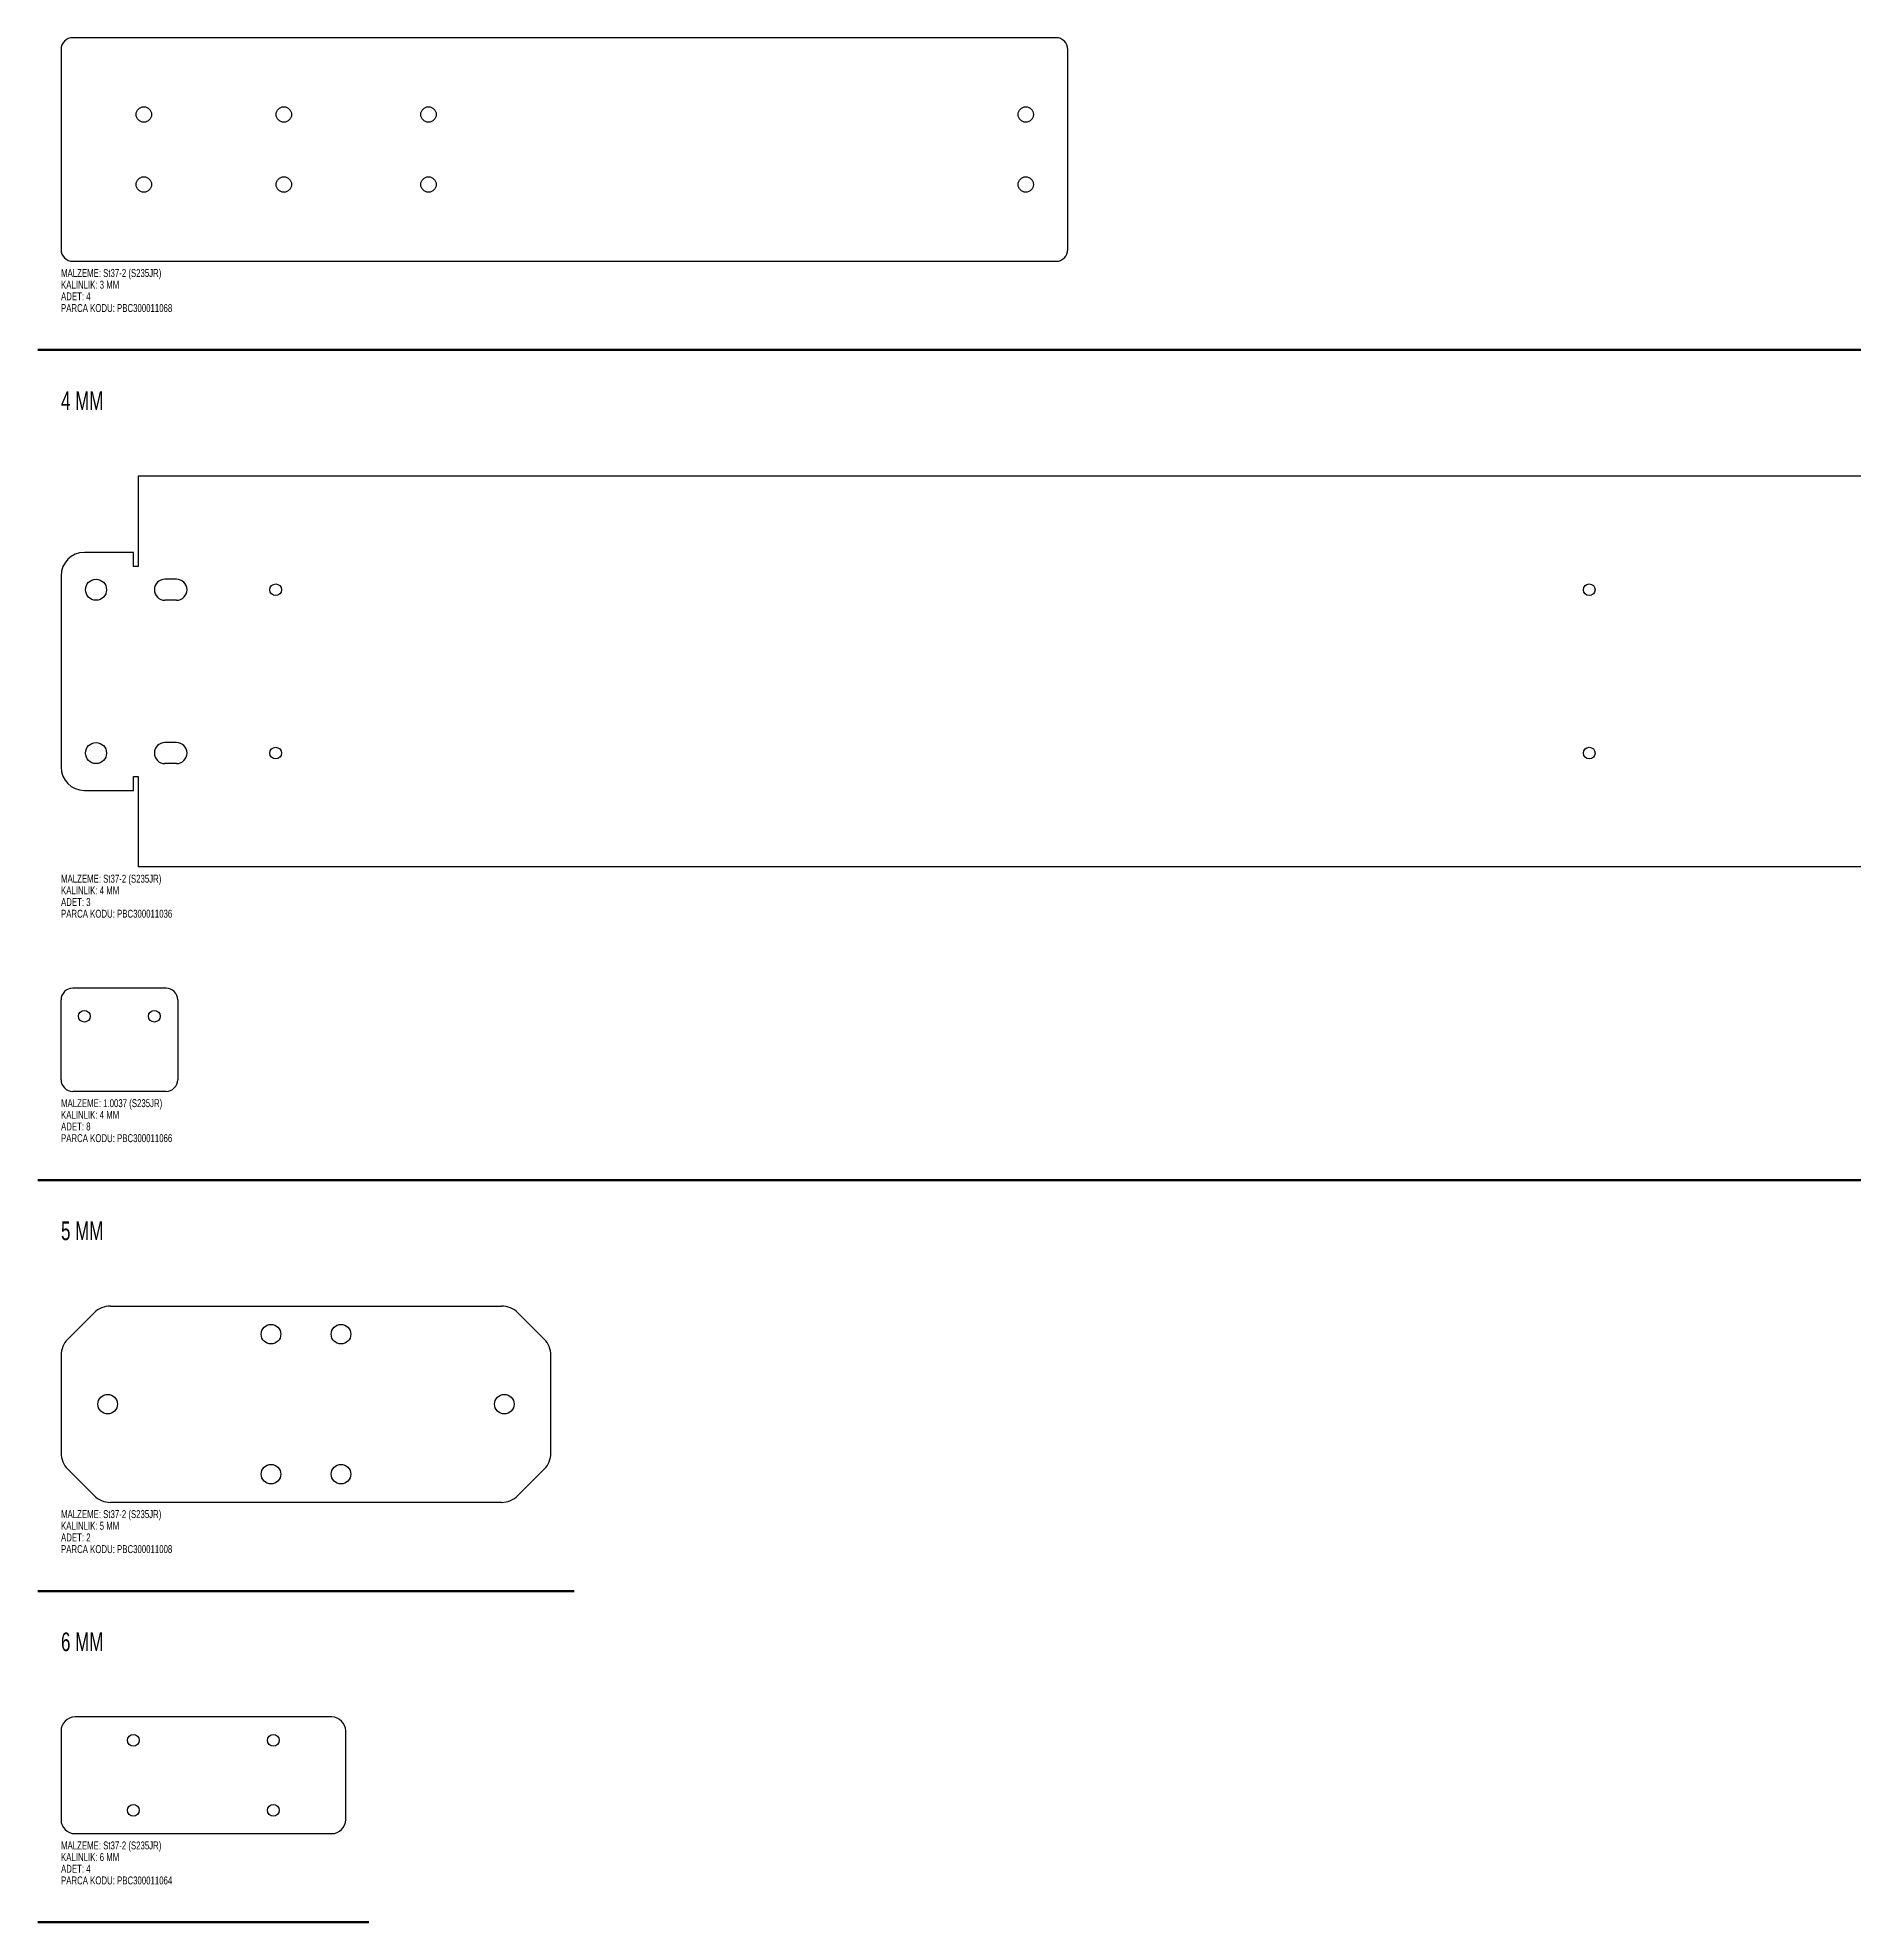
# Model space of a CAD drawing. Header units: millimetres. Extents: x -192 to 1381, y -1150 to 2027.
# Drawn here: x -192 to 586, y -1150 to -342 of the extents above; entities that cross this region are included whole.
import ezdxf

# ---------------------------------------------------------------- set-up
doc = ezdxf.new("R2010")
doc.units = ezdxf.units.MM
doc.linetypes.add('SLD-Katı', pattern=[0])
doc.layers.add('SRC_GEOMETRY', color=7, linetype='SLD-Katı')
doc.layers.add('SRC_INFO', color=1, linetype='SLD-Katı')
doc.layers.add('SRC_SEPARATOR', color=7, linetype='SLD-Katı', lineweight=50, true_color=0xffffff)
doc.styles.add('SLDTEXTSTYLE0', font='TXT', dxfattribs={"width": 0.736842})
doc.styles.add('SLDTEXTSTYLE1', font='TXT', dxfattribs={"width": 0.677632})

msp = doc.modelspace()

# ---------------------------------------------------------------- linework, layer by layer
at = {"layer": 'SRC_GEOMETRY', "color": 7, "linetype": 'SLD-Katı'}
for p, q in [((-181.77, -347.16), (-181.77, -432.98)), ((244.73, -342.16), (-176.77, -342.16)), ((249.73, -432.98), (249.73, -347.16)), ((-176.77, -437.98), (244.73, -437.98)), ((-148.77, -529.98), (-148.77, -568.77)), ((-148.77, -529.98), (1095.23, -529.98)), ((-150.77, -562.77), (-171.77, -562.77)), ((-150.77, -568.77), (-150.77, -562.77)), ((-181.77, -572.77), (-181.77, -654.77)), ((-148.77, -568.77), (-150.77, -568.77)), ((-132.27, -574.27), (-137.27, -574.27)), ((-132.27, -583.27), (-137.27, -583.27)), ((-132.27, -644.27), (-137.27, -644.27)), ((-132.27, -653.27), (-137.27, -653.27)), ((-150.77, -658.77), (-148.77, -658.77)), ((-150.77, -664.77), (-150.77, -658.77)), ((-148.77, -658.77), (-148.77, -697.57)), ((-171.77, -664.77), (-150.77, -664.77)), ((1095.23, -697.57), (-148.77, -697.57)), ((-136.77, -749.57), (-176.77, -749.57)), ((-181.77, -788.76), (-181.77, -754.57)), ((-131.77, -754.57), (-131.77, -788.76)), ((-136.77, -793.76), (-176.77, -793.76)), ((-160.56, -885.76), (7.02, -885.76)), ((-167.63, -888.69), (-178.84, -899.91)), ((25.3, -899.91), (14.09, -888.69)), ((-181.77, -906.98), (-181.77, -948.69)), ((28.23, -948.69), (28.23, -906.98)), ((-178.84, -955.76), (-167.63, -966.98)), ((14.09, -966.98), (25.3, -955.76)), ((7.02, -969.91), (-160.56, -969.91)), ((-65.77, -1061.91), (-175.77, -1061.91)), ((-181.77, -1067.91), (-181.77, -1105.91)), ((-59.77, -1105.91), (-59.77, -1067.91)), ((-175.77, -1111.91), (-65.77, -1111.91))]:
    msp.add_line(p, q, dxfattribs=at)
for centre, radius in [((-146.27, -375.07), 3.3), ((-86.27, -375.07), 3.3), ((-24.27, -375.07), 3.3), ((231.73, -375.07), 3.3), ((-146.27, -405.07), 3.3), ((-86.27, -405.07), 3.3), ((-24.27, -405.07), 3.3), ((231.73, -405.07), 3.3), ((-166.77, -578.77), 4.5), ((-89.77, -578.77), 2.5), ((473.23, -578.77), 2.5), ((-166.77, -648.77), 4.5), ((-89.77, -648.77), 2.5), ((473.23, -648.77), 2.5), ((-171.77, -761.57), 2.5), ((-141.77, -761.57), 2.5), ((-91.77, -897.84), 4.2), ((-61.77, -897.84), 4.2), ((-161.77, -927.84), 4.2), ((8.23, -927.84), 4.2), ((-91.77, -957.84), 4.2), ((-61.77, -957.84), 4.2), ((-150.77, -1071.91), 2.5), ((-90.77, -1071.91), 2.5), ((-150.77, -1101.91), 2.5), ((-90.77, -1101.91), 2.5)]:
    msp.add_circle(centre, radius, dxfattribs=at)
for centre, radius, start, end in [((-176.77, -347.16), 5, 90, 180), ((244.73, -347.16), 5, 0, 90), ((-176.77, -432.98), 5, 180, 270), ((244.73, -432.98), 5, 270, 0), ((-171.77, -572.77), 10, 90, 180), ((-137.27, -578.77), 4.5, 90, 270), ((-132.27, -578.77), 4.5, 270, 90), ((-137.27, -648.77), 4.5, 90, 270), ((-132.27, -648.77), 4.5, 270, 90), ((-171.77, -654.77), 10, 180, 270), ((-176.77, -754.57), 5, 90, 180), ((-136.77, -754.57), 5, 0, 90), ((-176.77, -788.76), 5, 180, 270), ((-136.77, -788.76), 5, 270, 0), ((-160.56, -895.76), 10, 90, 135), ((7.02, -895.76), 10, 45, 90), ((-171.77, -906.98), 10, 135, 180), ((18.23, -906.98), 10, 0, 45), ((-171.77, -948.69), 10, 180, 225), ((18.23, -948.69), 10, 315, 0), ((-160.56, -959.91), 10, 225, 270), ((7.02, -959.91), 10, 270, 315), ((-175.77, -1067.91), 6, 90, 180), ((-65.77, -1067.91), 6, 0, 90), ((-175.77, -1105.91), 6, 180, 270), ((-65.77, -1105.91), 6, 270, 0)]:
    msp.add_arc(centre, radius, start, end, dxfattribs=at)
at = {"layer": 'SRC_SEPARATOR', "color": 7, "linetype": 'SLD-Katı', "lineweight": 50, "true_color": 0xffffff}
for p, q in [((-191.77, -475.98), (1328.23, -475.98)), ((-191.77, -831.76), (1138.23, -831.76)), ((-191.77, -1007.91), (38.23, -1007.91)), ((-191.77, -1149.91), (-49.77, -1149.91))]:
    msp.add_line(p, q, dxfattribs=at)

# ---------------------------------------------------------------- texts
at = {"layer": 'SRC_INFO', "color": 1, "attachment_point": 1}
for s, insert, char_height, style in [('MALZEME: St37-2 (S235JR)', (-181.77, -441.33), 3.4, 'SLDTEXTSTYLE0'), ('ADET: 4', (-181.77, -451.33), 3.4, 'SLDTEXTSTYLE0'), ('KALINLIK: 3 MM', (-181.77, -446.33), 3.4, 'SLDTEXTSTYLE0'), ('PARCA KODU: PBC300011068', (-181.77, -456.33), 3.4, 'SLDTEXTSTYLE0'), ('4 MM', (-181.77, -493.75), 8, 'SLDTEXTSTYLE1'), ('MALZEME: St37-2 (S235JR)', (-181.77, -700.92), 3.4, 'SLDTEXTSTYLE0'), ('KALINLIK: 4 MM', (-181.77, -705.92), 3.4, 'SLDTEXTSTYLE0'), ('ADET: 3', (-181.77, -710.92), 3.4, 'SLDTEXTSTYLE0'), ('PARCA KODU: PBC300011036', (-181.77, -715.92), 3.4, 'SLDTEXTSTYLE0'), ('MALZEME: 1.0037 (S235JR)', (-181.77, -797.12), 3.4, 'SLDTEXTSTYLE0'), ('ADET: 8', (-181.77, -807.12), 3.4, 'SLDTEXTSTYLE0'), ('KALINLIK: 4 MM', (-181.77, -802.12), 3.4, 'SLDTEXTSTYLE0'), ('PARCA KODU: PBC300011066', (-181.77, -812.12), 3.4, 'SLDTEXTSTYLE0'), ('5 MM', (-181.77, -849.54), 8, 'SLDTEXTSTYLE1'), ('MALZEME: St37-2 (S235JR)', (-181.77, -973.26), 3.4, 'SLDTEXTSTYLE0'), ('ADET: 2', (-181.77, -983.26), 3.4, 'SLDTEXTSTYLE0'), ('KALINLIK: 5 MM', (-181.77, -978.26), 3.4, 'SLDTEXTSTYLE0'), ('PARCA KODU: PBC300011008', (-181.77, -988.26), 3.4, 'SLDTEXTSTYLE0'), ('6 MM', (-181.77, -1025.68), 8, 'SLDTEXTSTYLE1'), ('MALZEME: St37-2 (S235JR)', (-181.77, -1115.26), 3.4, 'SLDTEXTSTYLE0'), ('KALINLIK: 6 MM', (-181.77, -1120.26), 3.4, 'SLDTEXTSTYLE0'), ('ADET: 4', (-181.77, -1125.26), 3.4, 'SLDTEXTSTYLE0'), ('PARCA KODU: PBC300011064', (-181.77, -1130.26), 3.4, 'SLDTEXTSTYLE0')]:
    msp.add_mtext(s, dxfattribs=dict(at, insert=insert, char_height=char_height, style=style))

doc.saveas('drawing.dxf')
